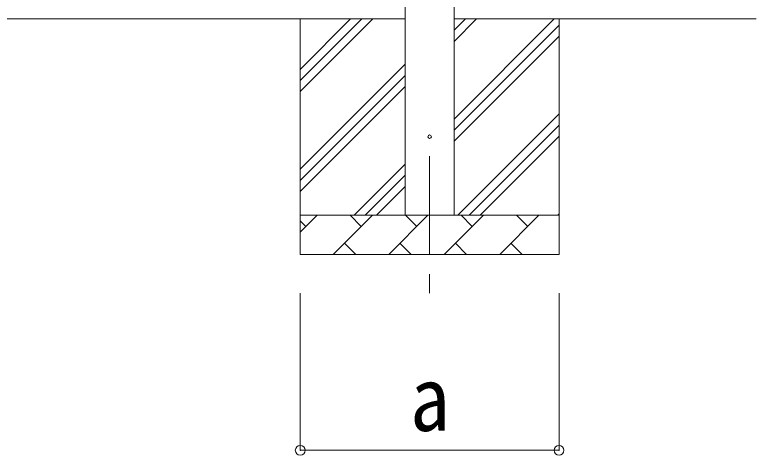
# Model space of a CAD drawing. Units: millimetres at full size, sheet at 1:50; details may follow other scales. Extents: x -14053 to 14053, y -9700 to 9700.
# Drawn here: x -7958 to -6068, y -4776 to -3655 of the extents above; entities that cross this region are included whole.
import ezdxf
from ezdxf.enums import TextEntityAlignment as Align

# ---------------------------------------------------------------- set-up
doc = ezdxf.new("R2010")
doc.units = ezdxf.units.MM
doc.header["$LTSCALE"] = 50
doc.header["$PDMODE"] = 32
doc.header["$PDSIZE"] = 25
doc.linetypes.add('CHAIN1', pattern=[8, 5, -1, 1, -1])
for name, color, linetype, lineweight in [('0-1_壁線', 7, 'CHAIN1', 9), ('0-2_建具', 4, 'Continuous', 13), ('0-3_階段', 7, 'Continuous', 9), ('0-8_外構', 6, 'Continuous', 5)]:
    doc.layers.add(name, color=color, linetype=linetype, lineweight=lineweight)
doc.styles.add('ＭＳ ゴシック', font='')
doc.styles.get('ＭＳ ゴシック').set_extended_font_data('MS Gothic')

msp = doc.modelspace()

# ---------------------------------------------------------------- linework, layer by layer
at = {"layer": '0-1_壁線'}
msp.add_line((-6900.41, -4014.96), (-6900.41, -4363.96), dxfattribs=at)
at = {"layer": '0-2_建具'}
for p, q in [((-6962.91, -4164.96), (-6962.91, -1309.96)), ((-6837.91, -1309.96), (-6837.91, -4164.96))]:
    msp.add_line(p, q, dxfattribs=at)
msp.add_circle((-6900.41, -3964.96), 4.5, dxfattribs=at)
at = {"layer": '0-3_階段'}
for p, q in [((-6962.91, -3664.96), (-12110.91, -3664.96)), ((-7230.41, -3664.96), (-7230.41, -4264.96)), ((-7230.41, -3850.01), (-7045.36, -3664.96)), ((-7230.41, -3821.73), (-7073.65, -3664.96)), ((-7230.41, -3793.44), (-7101.93, -3664.96)), ((-6837.91, -3664.96), (-6067.91, -3664.96)), ((-6837.91, -3920.06), (-6582.81, -3664.96)), ((-6837.91, -3722.07), (-6780.8, -3664.96)), ((-6837.91, -3693.79), (-6809.09, -3664.96)), ((-6570.41, -3664.96), (-6570.41, -4264.96)), ((-6837.91, -3948.35), (-6570.41, -3680.85)), ((-6837.91, -3976.63), (-6570.41, -3709.13)), ((-7230.41, -4048), (-6962.91, -3780.5)), ((-7230.41, -4076.29), (-6962.91, -3808.79)), ((-7230.41, -4104.57), (-6962.91, -3837.07)), ((-6828.26, -4164.96), (-6570.41, -3907.12)), ((-6799.97, -4164.96), (-6570.41, -3935.4)), ((-6771.69, -4164.96), (-6570.41, -3963.69)), ((-7092.81, -4164.96), (-6962.91, -4035.06)), ((-7064.53, -4164.96), (-6962.91, -4063.35)), ((-7036.25, -4164.96), (-6962.91, -4091.63)), ((-7230.41, -4164.96), (-6570.41, -4164.96)), ((-7230.41, -4207.86), (-7187.52, -4164.96)), ((-7146.1, -4264.96), (-7046.1, -4164.96)), ((-7074.65, -4193.52), (-7103.21, -4164.96)), ((-7004.68, -4264.96), (-6904.68, -4164.96)), ((-6933.23, -4193.52), (-6961.78, -4164.96)), ((-6863.26, -4264.96), (-6763.26, -4164.96)), ((-6791.81, -4193.52), (-6820.36, -4164.96)), ((-6721.83, -4264.96), (-6621.83, -4164.96)), ((-6650.39, -4193.52), (-6678.94, -4164.96)), ((-6573.7, -4164.96), (-6570.41, -4161.68)), ((-7216.07, -4193.52), (-7230.41, -4179.18)), ((-7117.55, -4236.41), (-7088.99, -4264.96)), ((-6976.12, -4236.41), (-6947.57, -4264.96)), ((-6834.7, -4236.41), (-6806.15, -4264.96)), ((-6693.28, -4236.41), (-6664.73, -4264.96)), ((-6570.41, -4264.96), (-7230.41, -4264.96))]:
    msp.add_line(p, q, dxfattribs=at)
at = {"layer": '0-8_外構'}
for p, q in [((-7230.41, -4763.96), (-7230.41, -4363.96)), ((-6570.41, -4763.96), (-6570.41, -4363.96)), ((-7230.41, -4763.96), (-6570.41, -4763.96))]:
    msp.add_line(p, q, dxfattribs=at)
for p in [(-7230.41, -4763.96), (-6570.41, -4763.96)]:
    msp.add_point(p, dxfattribs=at)

# ---------------------------------------------------------------- texts
at = {"layer": '0-8_外構', "color": 7, "style": 'ＭＳ ゴシック', "width": 0.9}
msp.add_text('a', height=165, dxfattribs=at).set_placement((-6950.41, -4763.96), align=Align.BOTTOM_LEFT)

doc.saveas('drawing.dxf')
